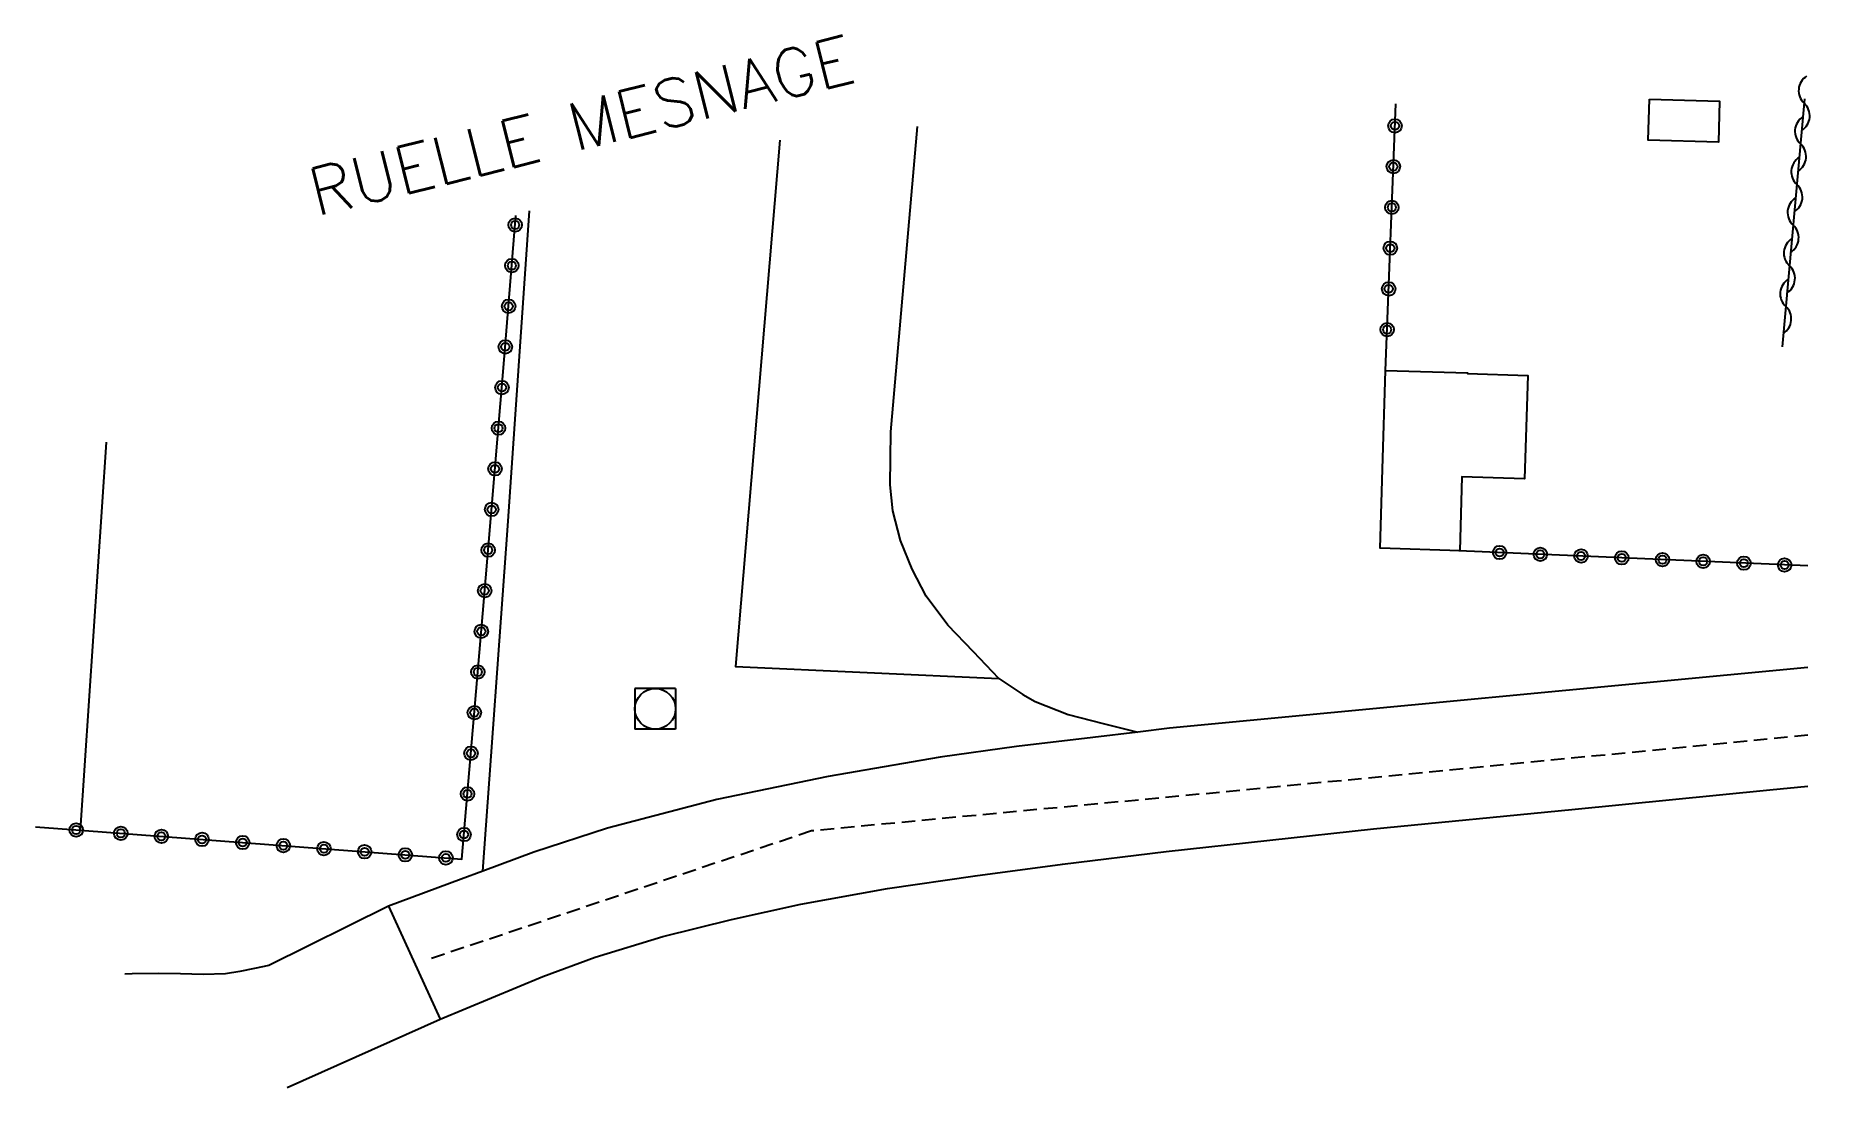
# Model space of a CAD drawing. Header units: millimetres. Extents: x 104000 to 105000, y 137235 to 137982.
# Drawn here: x 104934.8 to 105000.2, y 137520.6 to 137559.3 of the extents above.
import ezdxf

# ---------------------------------------------------------------- set-up
doc = ezdxf.new("R2010")
doc.units = ezdxf.units.MM
doc.linetypes.add('DASHED', pattern=[0.75, 0.5, -0.25])
doc.layers.get('0').update_dxf_attribs({"linetype": 'CONTINUOUS'})
for name, color, linetype in [('W0001', 6, 'DASHED'), ('W0006', 2, 'CONTINUOUS'), ('W0008', 7, 'CONTINUOUS'), ('W0017', 7, 'CONTINUOUS'), ('W0104', 1, 'CONTINUOUS'), ('W0310', 3, 'CONTINUOUS'), ('W0323', 7, 'CONTINUOUS'), ('W0420', 7, 'CONTINUOUS'), ('W0989', 7, 'CONTINUOUS')]:
    doc.layers.add(name, color=color, linetype=linetype)
doc.styles.get("Standard").update_dxf_attribs({"font": 'romans.shx', "width": 0.85})

# ---------------------------------------------------------------- blocks, each defined once
blk = doc.blocks.new('T420')
for p, q in [((0.75, 0.75), (-0.75, 0.75)), ((-0.75, 0.75), (-0.75, -0.75)), ((0.75, 0.75), (0.75, -0.75)), ((0.75, -0.75), (-0.75, -0.75))]:
    blk.add_line(p, q)
blk.add_ellipse((0, 0), major_axis=(-0.53, 0.53), ratio=1, start_param=3.926991, end_param=10.210176)
blk = doc.blocks.new('t310o')
at = {"color": 0, "linetype": 'Continuous'}
for centre, start, end in [((-0.5, 0.375), 216.8699, 323.1304), ((0.5, -0.375), 36.8699, 143.1303)]:
    blk.add_arc(centre, 0.625, start, end, dxfattribs=at)
blk = doc.blocks.new('t323o')
at = {"color": 0, "linetype": 'Continuous'}
for radius in [0.25, 0.15]:
    blk.add_circle((0, 0), radius, dxfattribs=at)

msp = doc.modelspace()

# ---------------------------------------------------------------- linework, layer by layer
at = {"layer": 'W0001'}
msp.add_lwpolyline([(105000, 137533.556), (104979.841, 137531.595), (104963.333, 137530.039), (104949.206, 137525.298)], dxfattribs=at)
at = {"layer": 'W0006'}
for points in [[(104962.168, 137555.438), (104960.535, 137536.081), (104970.225, 137535.646)], [(104937.371, 137544.338), (104936.413, 137530.064)]]:
    msp.add_lwpolyline(points, dxfattribs=at)
at = {"layer": 'W0008'}
for points in [[(105000, 137536.051), (104976.508, 137533.812)], [(104976.508, 137533.812), (104975.345, 137533.674), (104973.689, 137533.477), (104970.87, 137533.143), (104968.061, 137532.745), (104963.944, 137532.04), (104959.85, 137531.199), (104955.816, 137530.145), (104953.114, 137529.252), (104951.238, 137528.556), (104950.439, 137528.259), (104947.765, 137527.267)], [(104947.765, 137527.267), (104949.66, 137523.113), (104951.553, 137523.899), (104953.445, 137524.685), (104955.362, 137525.397), (104957.855, 137526.15), (104960.387, 137526.783), (104962.934, 137527.341), (104966.129, 137527.924), (104969.348, 137528.389), (104972.572, 137528.816), (104976.382, 137529.284), (104980.199, 137529.699), (104984.016, 137530.114), (104991.31, 137530.829), (104998.603, 137531.543), (105000, 137531.68)]]:
    msp.add_lwpolyline(points, dxfattribs=at)
at = {"layer": 'W0017'}
for points in [[(104970.225, 137535.646), (104969.286, 137536.626), (104968.347, 137537.606), (104967.553, 137538.674), (104967.03, 137539.668), (104966.608, 137540.723), (104966.323, 137541.806), (104966.231, 137542.762), (104966.24, 137543.738), (104966.25, 137544.714), (104967.23, 137555.951)], [(104951.238, 137528.556), (104951.544, 137532.792), (104951.849, 137537.028), (104952.153, 137541.264), (104952.948, 137552.842)], [(104970.225, 137535.646), (104970.668, 137535.353), (104971.112, 137535.06), (104971.567, 137534.792), (104972.778, 137534.314), (104974.062, 137533.994), (104975.345, 137533.674)], [(104947.765, 137527.267), (104943.359, 137525.087), (104942.826, 137524.977), (104942.294, 137524.867), (104941.759, 137524.785), (104940.937, 137524.752), (104940.109, 137524.783), (104939.282, 137524.799), (104938.333, 137524.777), (104938.064, 137524.766)], [(104944.031, 137520.603), (104949.66, 137523.113)]]:
    msp.add_lwpolyline(points, dxfattribs=at)
at = {"layer": 'W0104'}
for points in [[(104994.168, 137556.954), (104996.748, 137556.884), (104996.707, 137555.369), (104994.127, 137555.439)], [(104984.348, 137543.347), (104984.458, 137546.976), (104987.472, 137546.885), (104987.471, 137546.856), (104989.691, 137546.789), (104989.576, 137542.993), (104987.268, 137543.063), (104987.185, 137540.344), (104984.259, 137540.433)]]:
    msp.add_lwpolyline(points, close=True, dxfattribs=at)
at = {"layer": 'W0310'}
msp.add_lwpolyline([(104999.88, 137556.961), (104999.049, 137547.838)], dxfattribs=at)
at = {"layer": 'W0323'}
for points in [[(104984.458, 137546.976), (104984.834, 137556.776)], [(104936.413, 137530.064), (104950.465, 137529), (104951.232, 137538.034), (104951.999, 137547.068), (104952.451, 137552.679)], [(105000, 137539.783), (104987.156, 137540.344)], [(104934.772, 137530.182), (104936.413, 137530.064)]]:
    msp.add_lwpolyline(points, dxfattribs=at)

# ---------------------------------------------------------------- block references
at = {"layer": 'W0310', "rotation": 264.7953785319528}
for p in [(104999.865, 137556.801), (104999.729, 137555.307), (104999.593, 137553.813), (104999.457, 137552.319), (104999.321, 137550.826), (104999.185, 137549.332)]:
    msp.add_blockref('t310o', p, dxfattribs=at)
at = {"layer": 'W0323'}
for p, rotation in [((104984.803, 137555.969), 87.80279066280836), ((104984.746, 137554.47), 87.80279066280836), ((104984.688, 137552.972), 87.80279066280836), ((104952.423, 137552.326), 85.39432908873466), ((104984.631, 137551.473), 87.80279066280836), ((104952.302, 137550.831), 85.39432908873466), ((104984.573, 137549.974), 87.80279066280836), ((104952.182, 137549.335), 85.39432908873466), ((104984.516, 137548.475), 87.80279066280836), ((104952.061, 137547.84), 85.39432908873466), ((104951.938, 137546.345), 85.1471412298996), ((104951.811, 137544.851), 85.1471412298996), ((104951.684, 137543.356), 85.1471412298996), ((104951.557, 137541.862), 85.1471412298996), ((104951.43, 137540.367), 85.1471412298996), ((104988.655, 137540.279), 177.4973943339626), ((104990.153, 137540.213), 177.4973943339626), ((104991.652, 137540.148), 177.4973943339626), ((104993.15, 137540.082), 177.4973943339626), ((104994.649, 137540.017), 177.4973943339626), ((104996.147, 137539.951), 177.4973943339626), ((104997.646, 137539.886), 177.4973943339626), ((104999.145, 137539.82), 177.4973943339626), ((104951.303, 137538.872), 85.1471412298996), ((104951.176, 137537.378), 85.14714122982352), ((104951.049, 137535.883), 85.14714122982352), ((104950.922, 137534.388), 85.14714122982352), ((104950.796, 137532.894), 85.14714122982352), ((104950.669, 137531.399), 85.14714122982352), ((104936.268, 137530.074), 355.8889353960351), ((104937.909, 137529.951), 355.669897374183), ((104939.404, 137529.837), 355.669897374183), ((104940.9, 137529.724), 355.669897374183), ((104950.542, 137529.905), 85.14714122982352), ((104942.396, 137529.611), 355.669897374183), ((104943.892, 137529.498), 355.669897374183), ((104945.387, 137529.384), 355.669897374183), ((104946.883, 137529.271), 355.669897374183), ((104948.379, 137529.158), 355.669897374183), ((104949.874, 137529.045), 355.669897374183)]:
    msp.add_blockref('t323o', p, dxfattribs=dict(at, rotation=rotation))
at = {"layer": 'W0420', "rotation": 359.9999899820874}
msp.add_blockref('T420', (104957.579, 137534.528), dxfattribs=at)

# ---------------------------------------------------------------- texts
at = {"layer": 'W0989'}
msp.add_text('RUELLE MESNAGE', height=1.75, rotation=14.0742, dxfattribs=at).set_placement((104945.106, 137552.633))

doc.saveas('drawing.dxf')
